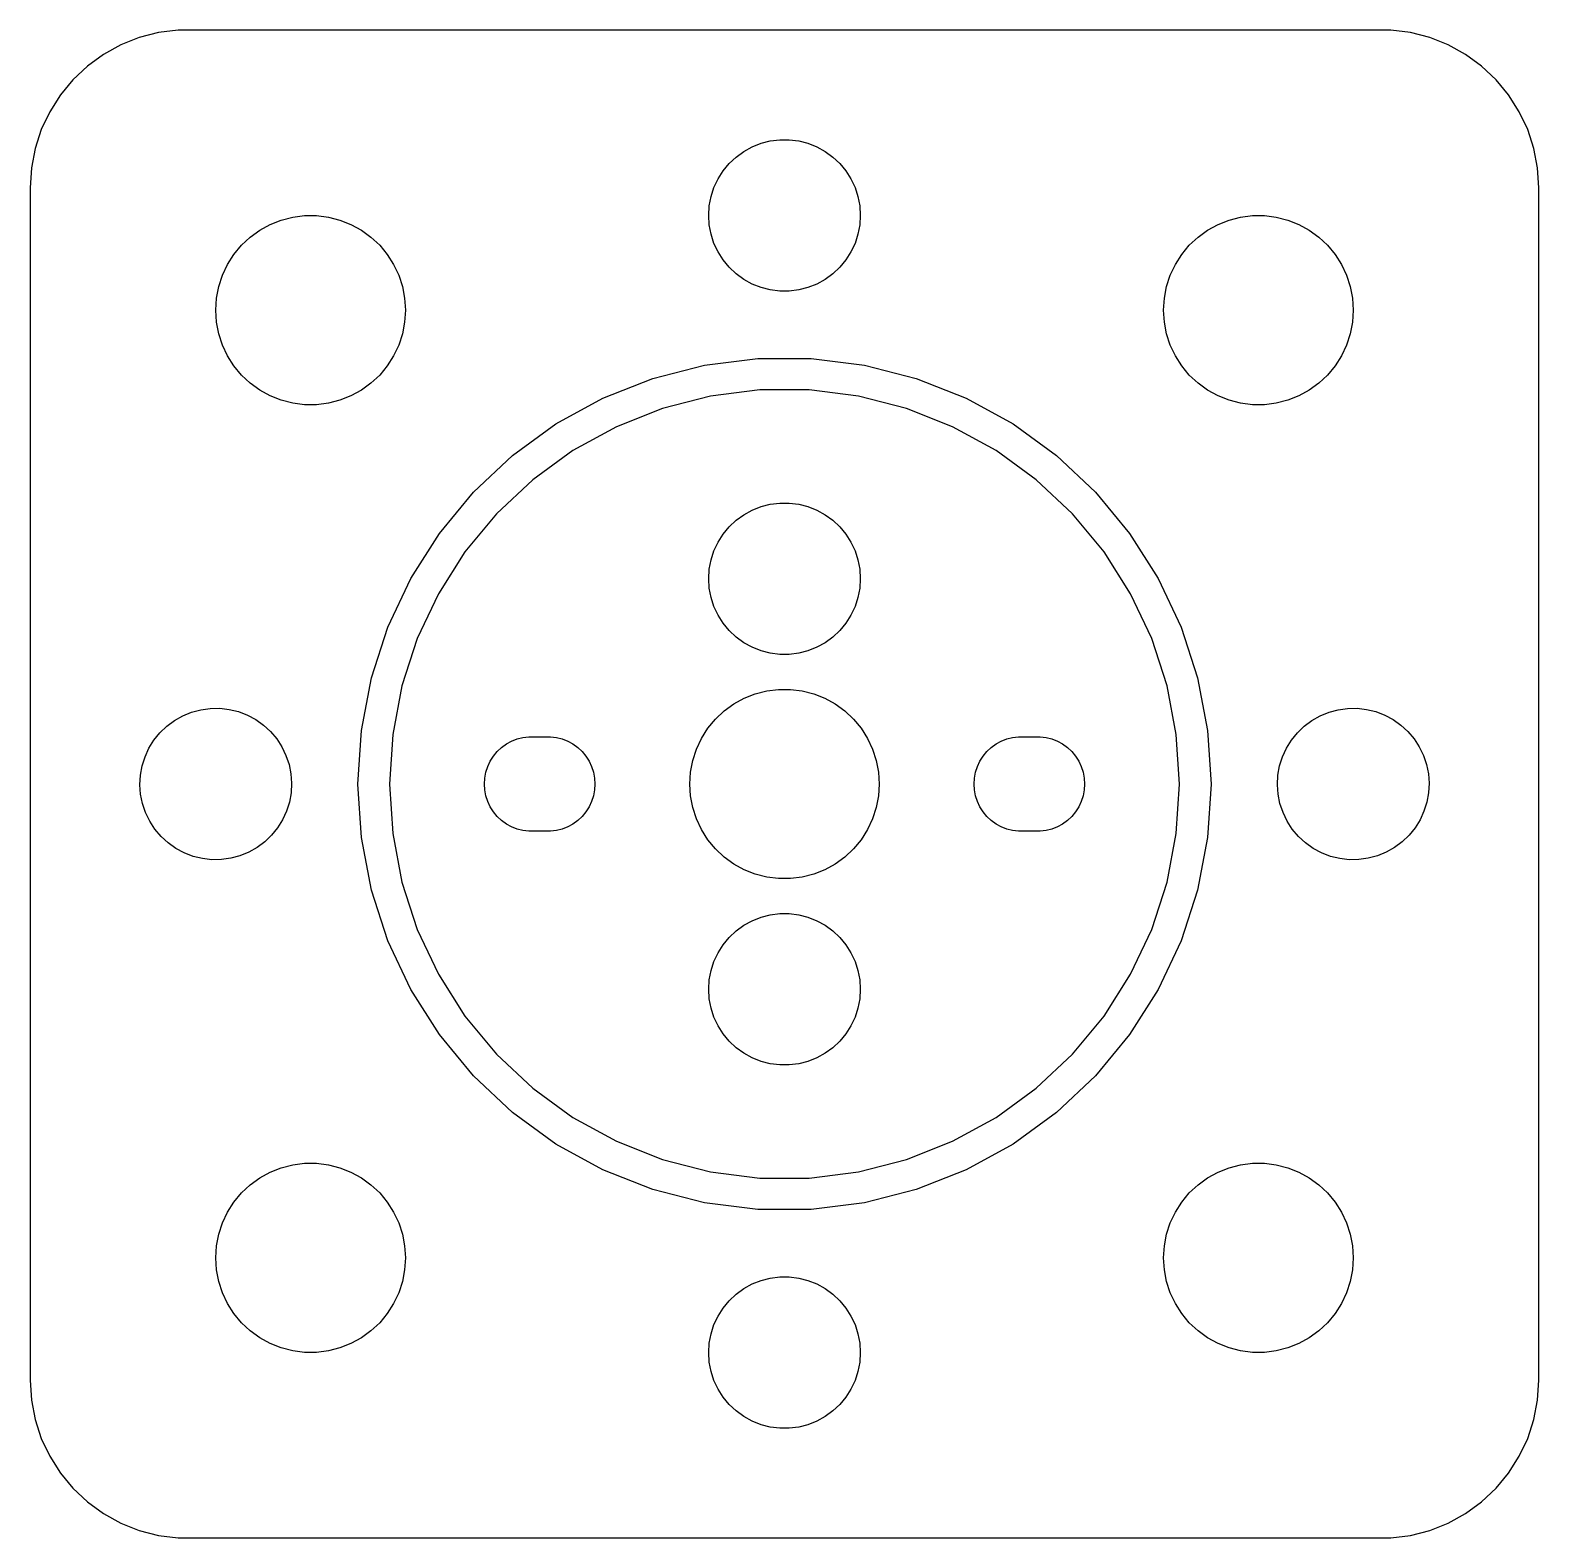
# Model space of a CAD drawing. Header units: metres. Extents: x -24 to 24, y -24 to 186.
# Drawn here: x -23.88 to 23.88, y -23.87 to 23.87 of the extents above; entities that cross this region are included whole.
import ezdxf

# ---------------------------------------------------------------- set-up
doc = ezdxf.new("R2010")
doc.units = ezdxf.units.M

msp = doc.modelspace()

# ---------------------------------------------------------------- linework, layer by layer
for p, q in [((-21.0039, 23.3991), (-21.5541, 23.0966)), ((-20.4201, 23.6303), (-21.0039, 23.3991)), ((-19.8119, 23.7864), (-20.4201, 23.6303)), ((-19.1889, 23.8651), (-19.8119, 23.7864)), ((19.1889, 23.8651), (-19.1889, 23.8651)), ((19.8119, 23.7864), (19.1889, 23.8651)), ((20.4201, 23.6303), (19.8119, 23.7864)), ((21.0039, 23.3991), (20.4201, 23.6303)), ((21.5541, 23.0966), (21.0039, 23.3991)), ((-21.5541, 23.0966), (-22.0621, 22.7276)), ((22.0621, 22.7276), (21.5541, 23.0966)), ((-22.0621, 22.7276), (-22.5198, 22.2977)), ((22.5198, 22.2977), (22.0621, 22.7276)), ((-22.5198, 22.2977), (-22.9201, 21.8139)), ((22.9201, 21.8139), (22.5198, 22.2977)), ((-22.9201, 21.8139), (-23.2565, 21.2838)), ((23.2565, 21.2838), (22.9201, 21.8139)), ((-23.2565, 21.2838), (-23.5239, 20.7156)), ((23.5239, 20.7156), (23.2565, 21.2838)), ((-23.5239, 20.7156), (-23.7179, 20.1184)), ((23.7179, 20.1184), (23.5239, 20.7156)), ((-23.7179, 20.1184), (-23.8356, 19.5017)), ((-1.28598, 20.0264), (-1.02187, 20.1716)), ((-1.02187, 20.1716), (-0.741638, 20.2825)), ((-0.741638, 20.2825), (-0.449707, 20.3575)), ((-0.449707, 20.3575), (-0.150696, 20.3953)), ((-0.150696, 20.3953), (0.150696, 20.3953)), ((0.150696, 20.3953), (0.449707, 20.3575)), ((0.449707, 20.3575), (0.741638, 20.2825)), ((0.741638, 20.2825), (1.02187, 20.1716)), ((1.02187, 20.1716), (1.28598, 20.0264)), ((23.8356, 19.5017), (23.7179, 20.1184)), ((-1.94164, 19.4107), (-1.74951, 19.6429)), ((-1.74951, 19.6429), (-1.52982, 19.8492)), ((-1.52982, 19.8492), (-1.28598, 20.0264)), ((1.28598, 20.0264), (1.52982, 19.8492)), ((1.52982, 19.8492), (1.74951, 19.6429)), ((1.74951, 19.6429), (1.94164, 19.4107)), ((-23.8356, 19.5017), (-23.875, 18.875)), ((-2.23146, 18.8835), (-2.10313, 19.1562)), ((-2.10313, 19.1562), (-1.94164, 19.4107)), ((1.94164, 19.4107), (2.10313, 19.1562)), ((2.10313, 19.1562), (2.23146, 18.8835)), ((23.875, 18.875), (23.8356, 19.5017)), ((-23.875, 18.875), (-23.875, -18.875)), ((-2.32458, 18.5968), (-2.23146, 18.8835)), ((2.23146, 18.8835), (2.32458, 18.5968)), ((23.875, -18.875), (23.875, 18.875)), ((-2.39999, 18), (-2.38107, 18.3008)), ((-2.38107, 18.3008), (-2.32458, 18.5968)), ((2.32458, 18.5968), (2.38107, 18.3008)), ((2.38107, 18.3008), (2.39999, 18)), ((-16.6075, 17.533), (-16.2773, 17.7145)), ((-16.2773, 17.7145), (-15.927, 17.8532)), ((-15.927, 17.8532), (-15.5621, 17.9469)), ((-15.5621, 17.9469), (-15.1884, 17.9941)), ((-15.1884, 17.9941), (-14.8116, 17.9941)), ((-14.8116, 17.9941), (-14.4379, 17.9469)), ((-14.4379, 17.9469), (-14.0729, 17.8532)), ((-14.0729, 17.8532), (-13.7227, 17.7145)), ((-13.7227, 17.7145), (-13.3925, 17.533)), ((-2.38107, 17.6992), (-2.39999, 18)), ((-2.32458, 17.4031), (-2.38107, 17.6992)), ((2.38107, 17.6992), (2.32458, 17.4031)), ((2.39999, 18), (2.38107, 17.6992)), ((13.3925, 17.533), (13.7227, 17.7145)), ((13.7227, 17.7145), (14.0729, 17.8532)), ((14.0729, 17.8532), (14.4379, 17.9469)), ((14.4379, 17.9469), (14.8116, 17.9941)), ((14.8116, 17.9941), (15.1884, 17.9941)), ((15.1884, 17.9941), (15.5621, 17.9469)), ((15.5621, 17.9469), (15.927, 17.8532)), ((15.927, 17.8532), (16.2773, 17.7145)), ((16.2773, 17.7145), (16.6075, 17.533)), ((-17.1869, 17.0536), (-16.9123, 17.3115)), ((-16.9123, 17.3115), (-16.6075, 17.533)), ((-13.3925, 17.533), (-13.0877, 17.3115)), ((-13.0877, 17.3115), (-12.8131, 17.0536)), ((-2.23146, 17.1165), (-2.32458, 17.4031)), ((2.32458, 17.4031), (2.23146, 17.1165)), ((12.8131, 17.0536), (13.0877, 17.3115)), ((13.0877, 17.3115), (13.3925, 17.533)), ((16.6075, 17.533), (16.9123, 17.3115)), ((16.9123, 17.3115), (17.1869, 17.0536)), ((-17.6289, 16.4453), (-17.427, 16.7634)), ((-17.427, 16.7634), (-17.1869, 17.0536)), ((-12.8131, 17.0536), (-12.5729, 16.7634)), ((-12.5729, 16.7634), (-12.3711, 16.4453)), ((-2.10313, 16.8438), (-2.23146, 17.1165)), ((-1.94164, 16.5893), (-2.10313, 16.8438)), ((2.10313, 16.8438), (1.94164, 16.5893)), ((2.23146, 17.1165), (2.10313, 16.8438)), ((12.3711, 16.4453), (12.5729, 16.7634)), ((12.5729, 16.7634), (12.8131, 17.0536)), ((17.1869, 17.0536), (17.427, 16.7634)), ((17.427, 16.7634), (17.6289, 16.4453)), ((-17.7893, 16.1044), (-17.6289, 16.4453)), ((-12.3711, 16.4453), (-12.2107, 16.1044)), ((-1.74951, 16.3571), (-1.94164, 16.5893)), ((-1.52982, 16.1508), (-1.74951, 16.3571)), ((1.74951, 16.3571), (1.52982, 16.1508)), ((1.94164, 16.5893), (1.74951, 16.3571)), ((12.2107, 16.1044), (12.3711, 16.4453)), ((17.6289, 16.4453), (17.7893, 16.1044)), ((-17.9057, 15.7461), (-17.7893, 16.1044)), ((-12.2107, 16.1044), (-12.0942, 15.7461)), ((-1.28598, 15.9736), (-1.52982, 16.1508)), ((-1.02187, 15.8284), (-1.28598, 15.9736)), ((-0.741638, 15.7175), (-1.02187, 15.8284)), ((1.02187, 15.8284), (0.741638, 15.7175)), ((1.28598, 15.9736), (1.02187, 15.8284)), ((1.52982, 16.1508), (1.28598, 15.9736)), ((12.0942, 15.7461), (12.2107, 16.1044)), ((17.7893, 16.1044), (17.9057, 15.7461)), ((-18, 15), (-17.9763, 15.376)), ((-17.9763, 15.376), (-17.9057, 15.7461)), ((-12.0942, 15.7461), (-12.0237, 15.376)), ((-12.0237, 15.376), (-12, 15)), ((-0.449707, 15.6425), (-0.741638, 15.7175)), ((-0.150696, 15.6047), (-0.449707, 15.6425)), ((0.150696, 15.6047), (-0.150696, 15.6047)), ((0.449707, 15.6425), (0.150696, 15.6047)), ((0.741638, 15.7175), (0.449707, 15.6425)), ((12, 15), (12.0237, 15.376)), ((12.0237, 15.376), (12.0942, 15.7461)), ((17.9057, 15.7461), (17.9763, 15.376)), ((17.9763, 15.376), (18, 15)), ((-17.9763, 14.624), (-18, 15)), ((-12, 15), (-12.0237, 14.624)), ((12.0237, 14.624), (12, 15)), ((18, 15), (17.9763, 14.624)), ((-17.9057, 14.2539), (-17.9763, 14.624)), ((-12.0237, 14.624), (-12.0942, 14.2539)), ((12.0942, 14.2539), (12.0237, 14.624)), ((17.9763, 14.624), (17.9057, 14.2539)), ((-17.7893, 13.8956), (-17.9057, 14.2539)), ((-17.6289, 13.5547), (-17.7893, 13.8956)), ((-12.2107, 13.8956), (-12.3711, 13.5547)), ((-12.0942, 14.2539), (-12.2107, 13.8956)), ((12.2107, 13.8956), (12.0942, 14.2539)), ((12.3711, 13.5547), (12.2107, 13.8956)), ((17.7893, 13.8956), (17.6289, 13.5547)), ((17.9057, 14.2539), (17.7893, 13.8956)), ((-17.427, 13.2366), (-17.6289, 13.5547)), ((-12.3711, 13.5547), (-12.5729, 13.2366)), ((-2.52963, 13.2609), (-0.847672, 13.4734)), ((-0.847672, 13.4734), (0.847672, 13.4734)), ((0.847672, 13.4734), (2.52963, 13.2609)), ((12.5729, 13.2366), (12.3711, 13.5547)), ((17.6289, 13.5547), (17.427, 13.2366)), ((-17.1869, 12.9464), (-17.427, 13.2366)), ((-16.9123, 12.6884), (-17.1869, 12.9464)), ((-12.8131, 12.9464), (-13.0877, 12.6884)), ((-12.5729, 13.2366), (-12.8131, 12.9464)), ((-4.17172, 12.8392), (-2.52963, 13.2609)), ((2.52963, 13.2609), (4.17172, 12.8392)), ((12.8131, 12.9464), (12.5729, 13.2366)), ((13.0877, 12.6884), (12.8131, 12.9464)), ((17.1869, 12.9464), (16.9123, 12.6884)), ((17.427, 13.2366), (17.1869, 12.9464)), ((-16.6075, 12.467), (-16.9123, 12.6884)), ((-16.2773, 12.2855), (-16.6075, 12.467)), ((-13.3925, 12.467), (-13.7227, 12.2855)), ((-13.0877, 12.6884), (-13.3925, 12.467)), ((-5.74802, 12.2152), (-4.17172, 12.8392)), ((-0.784866, 12.4753), (-2.34225, 12.2786)), ((0.784866, 12.4753), (-0.784866, 12.4753)), ((2.34225, 12.2786), (0.784866, 12.4753)), ((4.17172, 12.8392), (5.74802, 12.2152)), ((13.3925, 12.467), (13.0877, 12.6884)), ((13.7227, 12.2855), (13.3925, 12.467)), ((16.6075, 12.467), (16.2773, 12.2855)), ((16.9123, 12.6884), (16.6075, 12.467)), ((-15.927, 12.1468), (-16.2773, 12.2855)), ((-15.5621, 12.0531), (-15.927, 12.1468)), ((-15.1884, 12.0059), (-15.5621, 12.0531)), ((-14.8116, 12.0059), (-15.1884, 12.0059)), ((-14.4379, 12.0531), (-14.8116, 12.0059)), ((-14.0729, 12.1468), (-14.4379, 12.0531)), ((-13.7227, 12.2855), (-14.0729, 12.1468)), ((-7.23366, 11.3984), (-5.74802, 12.2152)), ((-2.34225, 12.2786), (-3.8627, 11.8882)), ((3.8627, 11.8882), (2.34225, 12.2786)), ((5.74802, 12.2152), (7.23366, 11.3984)), ((14.0729, 12.1468), (13.7227, 12.2855)), ((14.4379, 12.0531), (14.0729, 12.1468)), ((14.8116, 12.0059), (14.4379, 12.0531)), ((15.1884, 12.0059), (14.8116, 12.0059)), ((15.5621, 12.0531), (15.1884, 12.0059)), ((15.927, 12.1468), (15.5621, 12.0531)), ((16.2773, 12.2855), (15.927, 12.1468)), ((-3.8627, 11.8882), (-5.32224, 11.3103)), ((5.32224, 11.3103), (3.8627, 11.8882)), ((-8.60521, 10.4019), (-7.23366, 11.3984)), ((-5.32224, 11.3103), (-6.69783, 10.5541)), ((6.69783, 10.5541), (5.32224, 11.3103)), ((7.23366, 11.3984), (8.60521, 10.4019)), ((-6.69783, 10.5541), (-7.96779, 9.63141)), ((7.96779, 9.63141), (6.69783, 10.5541)), ((-9.84106, 9.24138), (-8.60521, 10.4019)), ((8.60521, 10.4019), (9.84106, 9.24138)), ((-7.96779, 9.63141), (-9.11211, 8.55682)), ((9.11211, 8.55682), (7.96779, 9.63141)), ((-10.9217, 7.93509), (-9.84106, 9.24138)), ((9.84106, 9.24138), (10.9217, 7.93509)), ((-1.28598, 8.52638), (-1.02187, 8.67157)), ((-1.02187, 8.67157), (-0.741638, 8.78253)), ((-0.741638, 8.78253), (-0.449707, 8.85748)), ((-0.449707, 8.85748), (-0.150696, 8.89526)), ((-0.150696, 8.89526), (0.150696, 8.89526)), ((0.150696, 8.89526), (0.449707, 8.85748)), ((0.449707, 8.85748), (0.741638, 8.78253)), ((0.741638, 8.78253), (1.02187, 8.67157)), ((1.02187, 8.67157), (1.28598, 8.52638)), ((-9.11211, 8.55682), (-10.1127, 7.34731)), ((-1.94164, 7.91068), (-1.74951, 8.1429)), ((-1.74951, 8.1429), (-1.52982, 8.34923)), ((-1.52982, 8.34923), (-1.28598, 8.52638)), ((1.28598, 8.52638), (1.52982, 8.34923)), ((1.52982, 8.34923), (1.74951, 8.1429)), ((1.74951, 8.1429), (1.94164, 7.91068)), ((10.1127, 7.34731), (9.11211, 8.55682)), ((-11.8301, 6.50366), (-10.9217, 7.93509)), ((-2.23146, 7.38348), (-2.10313, 7.6562)), ((-2.10313, 7.6562), (-1.94164, 7.91068)), ((1.94164, 7.91068), (2.10313, 7.6562)), ((2.10313, 7.6562), (2.23146, 7.38348)), ((10.9217, 7.93509), (11.8301, 6.50366)), ((-10.1127, 7.34731), (-10.9538, 6.02191)), ((-2.32458, 7.09685), (-2.23146, 7.38348)), ((2.23146, 7.38348), (2.32458, 7.09685)), ((10.9538, 6.02191), (10.1127, 7.34731)), ((-2.39999, 6.5), (-2.38107, 6.8008)), ((-2.38107, 6.8008), (-2.32458, 7.09685)), ((2.32458, 7.09685), (2.38107, 6.8008)), ((2.38107, 6.8008), (2.39999, 6.5)), ((-12.552, 4.96968), (-11.8301, 6.50366)), ((-2.38107, 6.19919), (-2.39999, 6.5)), ((2.39999, 6.5), (2.38107, 6.19919)), ((11.8301, 6.50366), (12.552, 4.96968)), ((-10.9538, 6.02191), (-11.6222, 4.60155)), ((-2.32458, 5.90314), (-2.38107, 6.19919)), ((-2.23146, 5.6165), (-2.32458, 5.90314)), ((2.32458, 5.90314), (2.23146, 5.6165)), ((2.38107, 6.19919), (2.32458, 5.90314)), ((11.6222, 4.60155), (10.9538, 6.02191)), ((-2.10313, 5.34378), (-2.23146, 5.6165)), ((-1.94164, 5.08931), (-2.10313, 5.34378)), ((2.10313, 5.34378), (1.94164, 5.08931)), ((2.23146, 5.6165), (2.10313, 5.34378)), ((-13.0759, 3.3573), (-12.552, 4.96968)), ((-1.74951, 4.85709), (-1.94164, 5.08931)), ((-1.52982, 4.65076), (-1.74951, 4.85709)), ((1.74951, 4.85709), (1.52982, 4.65076)), ((1.94164, 5.08931), (1.74951, 4.85709)), ((12.552, 4.96968), (13.0759, 3.3573)), ((-11.6222, 4.60155), (-12.1073, 3.10861)), ((-1.28598, 4.4736), (-1.52982, 4.65076)), ((-1.02187, 4.32841), (-1.28598, 4.4736)), ((-0.741638, 4.21745), (-1.02187, 4.32841)), ((1.02187, 4.32841), (0.741638, 4.21745)), ((1.28598, 4.4736), (1.02187, 4.32841)), ((1.52982, 4.65076), (1.28598, 4.4736)), ((12.1073, 3.10861), (11.6222, 4.60155)), ((-0.449707, 4.1425), (-0.741638, 4.21745)), ((-0.150696, 4.10472), (-0.449707, 4.1425)), ((0.150696, 4.10472), (-0.150696, 4.10472)), ((0.449707, 4.1425), (0.150696, 4.10472)), ((0.741638, 4.21745), (0.449707, 4.1425)), ((-13.3935, 1.69199), (-13.0759, 3.3573)), ((13.0759, 3.3573), (13.3935, 1.69199)), ((-12.1073, 3.10861), (-12.4014, 1.56665)), ((-0.927048, 2.85316), (-0.562134, 2.94685)), ((-0.562134, 2.94685), (-0.18837, 2.99408)), ((-0.18837, 2.99408), (0.18837, 2.99408)), ((0.18837, 2.99408), (0.562134, 2.94685)), ((0.562134, 2.94685), (0.927048, 2.85316)), ((12.4014, 1.56665), (12.1073, 3.10861)), ((-18.4744, 2.35265), (-18.1758, 2.39355)), ((-18.1758, 2.39355), (-17.8744, 2.3967)), ((-17.8744, 2.3967), (-17.575, 2.36206)), ((-1.91226, 2.31154), (-1.60747, 2.53297)), ((-1.60747, 2.53297), (-1.27733, 2.71448)), ((-1.27733, 2.71448), (-0.927048, 2.85316)), ((0.927048, 2.85316), (1.27733, 2.71448)), ((1.27733, 2.71448), (1.60747, 2.53297)), ((1.60747, 2.53297), (1.91226, 2.31154)), ((17.5256, 2.35265), (17.8242, 2.39355)), ((17.8242, 2.39355), (18.1256, 2.3967)), ((18.1256, 2.3967), (18.425, 2.36206)), ((-19.5491, 1.8331), (-19.3071, 2.0128)), ((-19.3071, 2.0128), (-19.0445, 2.16075)), ((-19.0445, 2.16075), (-18.7655, 2.27464)), ((-18.7655, 2.27464), (-18.4744, 2.35265)), ((-17.575, 2.36206), (-17.2823, 2.29018)), ((-17.2823, 2.29018), (-17.0009, 2.18216)), ((-17.0009, 2.18216), (-16.7353, 2.03973)), ((-16.7353, 2.03973), (-16.4896, 1.86514)), ((-2.42705, 1.76335), (-2.1869, 2.05363)), ((-2.1869, 2.05363), (-1.91226, 2.31154)), ((1.91226, 2.31154), (2.1869, 2.05363)), ((2.1869, 2.05363), (2.42705, 1.76335)), ((16.4509, 1.8331), (16.6929, 2.0128)), ((16.6929, 2.0128), (16.9554, 2.16075)), ((16.9554, 2.16075), (17.2345, 2.27464)), ((17.2345, 2.27464), (17.5256, 2.35265)), ((18.425, 2.36206), (18.7177, 2.29018)), ((18.7177, 2.29018), (18.9991, 2.18216)), ((18.9991, 2.18216), (19.2647, 2.03973)), ((19.2647, 2.03973), (19.5104, 1.86514)), ((-19.9563, 1.39027), (-19.7666, 1.6245)), ((-19.7666, 1.6245), (-19.5491, 1.8331)), ((-16.4896, 1.86514), (-16.2678, 1.66113)), ((-16.2678, 1.66113), (-16.0732, 1.43094)), ((-13.5, 0), (-13.3935, 1.69199)), ((-12.4014, 1.56665), (-12.5, 0)), ((-8.46352, 1.42657), (-8.28107, 1.47342)), ((-8.28107, 1.47342), (-8.09418, 1.49704)), ((-8.09418, 1.49704), (-7.40581, 1.49704)), ((-7.40581, 1.49704), (-7.21892, 1.47342)), ((-7.21892, 1.47342), (-7.03647, 1.42657)), ((-2.78932, 1.10437), (-2.62891, 1.44525)), ((-2.62891, 1.44525), (-2.42705, 1.76335)), ((2.42705, 1.76335), (2.62891, 1.44525)), ((2.62891, 1.44525), (2.78932, 1.10437)), ((7.03647, 1.42657), (7.21892, 1.47342)), ((7.21892, 1.47342), (7.40581, 1.49704)), ((7.40581, 1.49704), (8.09418, 1.49704)), ((8.09418, 1.49704), (8.28107, 1.47342)), ((8.28107, 1.47342), (8.46352, 1.42657)), ((12.5, 0), (12.4014, 1.56665)), ((13.3935, 1.69199), (13.5, 0)), ((16.0437, 1.39027), (16.2334, 1.6245)), ((16.2334, 1.6245), (16.4509, 1.8331)), ((19.5104, 1.86514), (19.7322, 1.66113)), ((19.7322, 1.66113), (19.9268, 1.43094)), ((-20.2406, 0.860077), (-20.1151, 1.13411)), ((-20.1151, 1.13411), (-19.9563, 1.39027)), ((-16.0732, 1.43094), (-15.9091, 1.17816)), ((-15.9091, 1.17816), (-15.7779, 0.906815)), ((-9.21352, 0.881668), (-9.09344, 1.02681)), ((-9.09344, 1.02681), (-8.95613, 1.15576)), ((-8.95613, 1.15576), (-8.80373, 1.26648)), ((-8.80373, 1.26648), (-8.63866, 1.35724)), ((-8.63866, 1.35724), (-8.46352, 1.42657)), ((-7.03647, 1.42657), (-6.86133, 1.35724)), ((-6.86133, 1.35724), (-6.69626, 1.26648)), ((-6.69626, 1.26648), (-6.54385, 1.15576)), ((-6.54385, 1.15576), (-6.40654, 1.02681)), ((-6.40654, 1.02681), (-6.28647, 0.881668)), ((-2.90575, 0.746063), (-2.78932, 1.10437)), ((2.78932, 1.10437), (2.90575, 0.746063)), ((6.28647, 0.881668), (6.40654, 1.02681)), ((6.40654, 1.02681), (6.54385, 1.15576)), ((6.54385, 1.15576), (6.69626, 1.26648)), ((6.69626, 1.26648), (6.86133, 1.35724)), ((6.86133, 1.35724), (7.03647, 1.42657)), ((8.46352, 1.42657), (8.63866, 1.35724)), ((8.63866, 1.35724), (8.80373, 1.26648)), ((8.80373, 1.26648), (8.95613, 1.15576)), ((8.95613, 1.15576), (9.09344, 1.02681)), ((9.09344, 1.02681), (9.21352, 0.881668)), ((15.7594, 0.860077), (15.8849, 1.13411)), ((15.8849, 1.13411), (16.0437, 1.39027)), ((19.9268, 1.43094), (20.0909, 1.17816)), ((20.0909, 1.17816), (20.2221, 0.906815)), ((-20.3841, 0.275848), (-20.3307, 0.572479)), ((-20.3307, 0.572479), (-20.2406, 0.860077)), ((-15.7779, 0.906815), (-15.6818, 0.621155)), ((-15.6818, 0.621155), (-15.6222, 0.325714)), ((-9.45287, 0.373032), (-9.39465, 0.552185)), ((-9.39465, 0.552185), (-9.31445, 0.722626)), ((-9.31445, 0.722626), (-9.21352, 0.881668)), ((-6.28647, 0.881668), (-6.18553, 0.722626)), ((-6.18553, 0.722626), (-6.10533, 0.552185)), ((-6.10533, 0.552185), (-6.04712, 0.373032)), ((-2.97633, 0.375992), (-2.90575, 0.746063)), ((2.90575, 0.746063), (2.97633, 0.375992)), ((6.04712, 0.373032), (6.10533, 0.552185)), ((6.10533, 0.552185), (6.18553, 0.722626)), ((6.18553, 0.722626), (6.28647, 0.881668)), ((9.21352, 0.881668), (9.31445, 0.722626)), ((9.31445, 0.722626), (9.39465, 0.552185)), ((9.39465, 0.552185), (9.45287, 0.373032)), ((15.6159, 0.275848), (15.6693, 0.572479)), ((15.6693, 0.572479), (15.7594, 0.860077)), ((20.2221, 0.906815), (20.3182, 0.621155)), ((20.3182, 0.621155), (20.3778, 0.325714)), ((-20.3999, -0.025131), (-20.3841, 0.275848)), ((-15.6222, 0.325714), (-15.6001, 0.025131)), ((-15.6001, 0.025131), (-15.6159, -0.275848)), ((-13.3935, -1.69199), (-13.5, 0)), ((-12.5, 0), (-12.4014, -1.56665)), ((-9.5, 0), (-9.48816, 0.187988)), ((-9.48816, -0.187988), (-9.5, 0)), ((-9.48816, 0.187988), (-9.45287, 0.373032)), ((-6.04712, 0.373032), (-6.01183, 0.187988)), ((-6.01183, 0.187988), (-6, 0)), ((-6, 0), (-6.01183, -0.187988)), ((-3, 0), (-2.97633, 0.375992)), ((-2.97633, -0.375992), (-3, 0)), ((2.97633, 0.375992), (3, 0)), ((3, 0), (2.97633, -0.375992)), ((6, 0), (6.01183, 0.187988)), ((6.01183, -0.187988), (6, 0)), ((6.01183, 0.187988), (6.04712, 0.373032)), ((9.45287, 0.373032), (9.48816, 0.187988)), ((9.48816, 0.187988), (9.5, 0)), ((9.5, 0), (9.48816, -0.187988)), ((12.4014, -1.56665), (12.5, 0)), ((13.5, 0), (13.3935, -1.69199)), ((15.6001, -0.025131), (15.6159, 0.275848)), ((20.3778, 0.325714), (20.3999, 0.025131)), ((20.3999, 0.025131), (20.3841, -0.275848)), ((-20.3778, -0.325714), (-20.3999, -0.025131)), ((-20.3182, -0.621155), (-20.3778, -0.325714)), ((-15.6159, -0.275848), (-15.6693, -0.572479)), ((-9.45287, -0.373032), (-9.48816, -0.187988)), ((-9.39465, -0.552185), (-9.45287, -0.373032)), ((-6.04712, -0.373032), (-6.10533, -0.552185)), ((-6.01183, -0.187988), (-6.04712, -0.373032)), ((-2.90575, -0.746063), (-2.97633, -0.375992)), ((2.97633, -0.375992), (2.90575, -0.746063)), ((6.04712, -0.373032), (6.01183, -0.187988)), ((6.10533, -0.552185), (6.04712, -0.373032)), ((9.45287, -0.373032), (9.39465, -0.552185)), ((9.48816, -0.187988), (9.45287, -0.373032)), ((15.6222, -0.325714), (15.6001, -0.025131)), ((15.6818, -0.621155), (15.6222, -0.325714)), ((20.3841, -0.275848), (20.3307, -0.572479)), ((-20.2221, -0.906815), (-20.3182, -0.621155)), ((-20.0909, -1.17816), (-20.2221, -0.906815)), ((-15.7594, -0.860077), (-15.8849, -1.13411)), ((-15.6693, -0.572479), (-15.7594, -0.860077)), ((-9.31445, -0.722626), (-9.39465, -0.552185)), ((-9.21352, -0.881668), (-9.31445, -0.722626)), ((-9.09344, -1.02681), (-9.21352, -0.881668)), ((-6.28647, -0.881668), (-6.40654, -1.02681)), ((-6.18553, -0.722626), (-6.28647, -0.881668)), ((-6.10533, -0.552185), (-6.18553, -0.722626)), ((-2.78932, -1.10437), (-2.90575, -0.746063)), ((2.90575, -0.746063), (2.78932, -1.10437)), ((6.18553, -0.722626), (6.10533, -0.552185)), ((6.28647, -0.881668), (6.18553, -0.722626)), ((6.40654, -1.02681), (6.28647, -0.881668)), ((9.21352, -0.881668), (9.09344, -1.02681)), ((9.31445, -0.722626), (9.21352, -0.881668)), ((9.39465, -0.552185), (9.31445, -0.722626)), ((15.7779, -0.906815), (15.6818, -0.621155)), ((15.9091, -1.17816), (15.7779, -0.906815)), ((20.2406, -0.860077), (20.1151, -1.13411)), ((20.3307, -0.572479), (20.2406, -0.860077)), ((-19.9268, -1.43094), (-20.0909, -1.17816)), ((-19.7322, -1.66113), (-19.9268, -1.43094)), ((-16.0437, -1.39027), (-16.2334, -1.6245)), ((-15.8849, -1.13411), (-16.0437, -1.39027)), ((-8.95613, -1.15576), (-9.09344, -1.02681)), ((-8.80373, -1.26648), (-8.95613, -1.15576)), ((-8.63866, -1.35724), (-8.80373, -1.26648)), ((-8.46352, -1.42657), (-8.63866, -1.35724)), ((-8.28107, -1.47342), (-8.46352, -1.42657)), ((-7.03647, -1.42657), (-7.21892, -1.47342)), ((-6.86133, -1.35724), (-7.03647, -1.42657)), ((-6.69626, -1.26648), (-6.86133, -1.35724)), ((-6.54385, -1.15576), (-6.69626, -1.26648)), ((-6.40654, -1.02681), (-6.54385, -1.15576)), ((-2.62891, -1.44525), (-2.78932, -1.10437)), ((2.78932, -1.10437), (2.62891, -1.44525)), ((6.54385, -1.15576), (6.40654, -1.02681)), ((6.69626, -1.26648), (6.54385, -1.15576)), ((6.86133, -1.35724), (6.69626, -1.26648)), ((7.03647, -1.42657), (6.86133, -1.35724)), ((7.21892, -1.47342), (7.03647, -1.42657)), ((8.46352, -1.42657), (8.28107, -1.47342)), ((8.63866, -1.35724), (8.46352, -1.42657)), ((8.80373, -1.26648), (8.63866, -1.35724)), ((8.95613, -1.15576), (8.80373, -1.26648)), ((9.09344, -1.02681), (8.95613, -1.15576)), ((16.0732, -1.43094), (15.9091, -1.17816)), ((16.2678, -1.66113), (16.0732, -1.43094)), ((19.9563, -1.39027), (19.7666, -1.6245)), ((20.1151, -1.13411), (19.9563, -1.39027)), ((-19.5104, -1.86514), (-19.7322, -1.66113)), ((-19.2647, -2.03973), (-19.5104, -1.86514)), ((-16.4509, -1.8331), (-16.6929, -2.0128)), ((-16.2334, -1.6245), (-16.4509, -1.8331)), ((-13.0759, -3.3573), (-13.3935, -1.69199)), ((-12.4014, -1.56665), (-12.1073, -3.10861)), ((-8.09418, -1.49704), (-8.28107, -1.47342)), ((-7.40581, -1.49704), (-8.09418, -1.49704)), ((-7.21892, -1.47342), (-7.40581, -1.49704)), ((-2.42705, -1.76335), (-2.62891, -1.44525)), ((-2.1869, -2.05363), (-2.42705, -1.76335)), ((2.42705, -1.76335), (2.1869, -2.05363)), ((2.62891, -1.44525), (2.42705, -1.76335)), ((7.40581, -1.49704), (7.21892, -1.47342)), ((8.09418, -1.49704), (7.40581, -1.49704)), ((8.28107, -1.47342), (8.09418, -1.49704)), ((12.1073, -3.10861), (12.4014, -1.56665)), ((13.3935, -1.69199), (13.0759, -3.3573)), ((16.4896, -1.86514), (16.2678, -1.66113)), ((16.7353, -2.03973), (16.4896, -1.86514)), ((19.5491, -1.8331), (19.3071, -2.0128)), ((19.7666, -1.6245), (19.5491, -1.8331)), ((-18.9991, -2.18216), (-19.2647, -2.03973)), ((-18.7177, -2.29018), (-18.9991, -2.18216)), ((-18.425, -2.36206), (-18.7177, -2.29018)), ((-18.1256, -2.3967), (-18.425, -2.36206)), ((-17.5256, -2.35265), (-17.8242, -2.39355)), ((-17.2345, -2.27464), (-17.5256, -2.35265)), ((-16.9554, -2.16075), (-17.2345, -2.27464)), ((-16.6929, -2.0128), (-16.9554, -2.16075)), ((-1.91226, -2.31154), (-2.1869, -2.05363)), ((-1.60747, -2.53297), (-1.91226, -2.31154)), ((1.91226, -2.31154), (1.60747, -2.53297)), ((2.1869, -2.05363), (1.91226, -2.31154)), ((17.0009, -2.18216), (16.7353, -2.03973)), ((17.2823, -2.29018), (17.0009, -2.18216)), ((17.575, -2.36206), (17.2823, -2.29018)), ((17.8744, -2.3967), (17.575, -2.36206)), ((18.4744, -2.35265), (18.1758, -2.39355)), ((18.7655, -2.27464), (18.4744, -2.35265)), ((19.0445, -2.16075), (18.7655, -2.27464)), ((19.3071, -2.0128), (19.0445, -2.16075)), ((-17.8242, -2.39355), (-18.1256, -2.3967)), ((-1.27733, -2.71448), (-1.60747, -2.53297)), ((-0.927048, -2.85316), (-1.27733, -2.71448)), ((-0.562134, -2.94685), (-0.927048, -2.85316)), ((0.927048, -2.85316), (0.562134, -2.94685)), ((1.27733, -2.71448), (0.927048, -2.85316)), ((1.60747, -2.53297), (1.27733, -2.71448)), ((18.1758, -2.39355), (17.8744, -2.3967)), ((-12.1073, -3.10861), (-11.6222, -4.60155)), ((-0.18837, -2.99408), (-0.562134, -2.94685)), ((0.18837, -2.99408), (-0.18837, -2.99408)), ((0.562134, -2.94685), (0.18837, -2.99408)), ((11.6222, -4.60155), (12.1073, -3.10861)), ((-12.552, -4.96968), (-13.0759, -3.3573)), ((13.0759, -3.3573), (12.552, -4.96968)), ((-1.02187, -4.32841), (-0.741638, -4.21745)), ((-0.741638, -4.21745), (-0.449707, -4.1425)), ((-0.449707, -4.1425), (-0.150696, -4.10472)), ((-0.150696, -4.10472), (0.150696, -4.10472)), ((0.150696, -4.10472), (0.449707, -4.1425)), ((0.449707, -4.1425), (0.741638, -4.21745)), ((0.741638, -4.21745), (1.02187, -4.32841)), ((-11.6222, -4.60155), (-10.9538, -6.02191)), ((-1.74951, -4.85709), (-1.52982, -4.65076)), ((-1.52982, -4.65076), (-1.28598, -4.4736)), ((-1.28598, -4.4736), (-1.02187, -4.32841)), ((1.02187, -4.32841), (1.28598, -4.4736)), ((1.28598, -4.4736), (1.52982, -4.65076)), ((1.52982, -4.65076), (1.74951, -4.85709)), ((10.9538, -6.02191), (11.6222, -4.60155)), ((-11.8301, -6.50366), (-12.552, -4.96968)), ((-2.10313, -5.34378), (-1.94164, -5.08931)), ((-1.94164, -5.08931), (-1.74951, -4.85709)), ((1.74951, -4.85709), (1.94164, -5.08931)), ((1.94164, -5.08931), (2.10313, -5.34378)), ((12.552, -4.96968), (11.8301, -6.50366)), ((-2.32458, -5.90314), (-2.23146, -5.6165)), ((-2.23146, -5.6165), (-2.10313, -5.34378)), ((2.10313, -5.34378), (2.23146, -5.6165)), ((2.23146, -5.6165), (2.32458, -5.90314)), ((-10.9538, -6.02191), (-10.1127, -7.34731)), ((-2.39999, -6.5), (-2.38107, -6.19919)), ((-2.38107, -6.19919), (-2.32458, -5.90314)), ((2.32458, -5.90314), (2.38107, -6.19919)), ((2.38107, -6.19919), (2.39999, -6.5)), ((10.1127, -7.34731), (10.9538, -6.02191)), ((-10.9217, -7.93509), (-11.8301, -6.50366)), ((-2.38107, -6.8008), (-2.39999, -6.5)), ((2.39999, -6.5), (2.38107, -6.8008)), ((11.8301, -6.50366), (10.9217, -7.93509)), ((-2.32458, -7.09685), (-2.38107, -6.8008)), ((-2.23146, -7.38348), (-2.32458, -7.09685)), ((2.32458, -7.09685), (2.23146, -7.38348)), ((2.38107, -6.8008), (2.32458, -7.09685)), ((-10.1127, -7.34731), (-9.11211, -8.55682)), ((-2.10313, -7.6562), (-2.23146, -7.38348)), ((2.23146, -7.38348), (2.10313, -7.6562)), ((9.11211, -8.55682), (10.1127, -7.34731)), ((-9.84106, -9.24138), (-10.9217, -7.93509)), ((-1.94164, -7.91068), (-2.10313, -7.6562)), ((-1.74951, -8.1429), (-1.94164, -7.91068)), ((1.94164, -7.91068), (1.74951, -8.1429)), ((2.10313, -7.6562), (1.94164, -7.91068)), ((10.9217, -7.93509), (9.84106, -9.24138)), ((-9.11211, -8.55682), (-7.96779, -9.63141)), ((-1.52982, -8.34923), (-1.74951, -8.1429)), ((-1.28598, -8.52638), (-1.52982, -8.34923)), ((-1.02187, -8.67157), (-1.28598, -8.52638)), ((1.28598, -8.52638), (1.02187, -8.67157)), ((1.52982, -8.34923), (1.28598, -8.52638)), ((1.74951, -8.1429), (1.52982, -8.34923)), ((7.96779, -9.63141), (9.11211, -8.55682)), ((-0.741638, -8.78253), (-1.02187, -8.67157)), ((-0.449707, -8.85748), (-0.741638, -8.78253)), ((-0.150696, -8.89526), (-0.449707, -8.85748)), ((0.150696, -8.89526), (-0.150696, -8.89526)), ((0.449707, -8.85748), (0.150696, -8.89526)), ((0.741638, -8.78253), (0.449707, -8.85748)), ((1.02187, -8.67157), (0.741638, -8.78253)), ((-8.60521, -10.4019), (-9.84106, -9.24138)), ((9.84106, -9.24138), (8.60521, -10.4019)), ((-7.96779, -9.63141), (-6.69783, -10.5541)), ((6.69783, -10.5541), (7.96779, -9.63141)), ((-7.23366, -11.3984), (-8.60521, -10.4019)), ((8.60521, -10.4019), (7.23366, -11.3984)), ((-6.69783, -10.5541), (-5.32224, -11.3103)), ((5.32224, -11.3103), (6.69783, -10.5541)), ((-5.74802, -12.2152), (-7.23366, -11.3984)), ((-5.32224, -11.3103), (-3.8627, -11.8882)), ((3.8627, -11.8882), (5.32224, -11.3103)), ((7.23366, -11.3984), (5.74802, -12.2152)), ((-3.8627, -11.8882), (-2.34225, -12.2786)), ((2.34225, -12.2786), (3.8627, -11.8882)), ((-16.6075, -12.467), (-16.2773, -12.2855)), ((-16.2773, -12.2855), (-15.927, -12.1468)), ((-15.927, -12.1468), (-15.5621, -12.0531)), ((-15.5621, -12.0531), (-15.1884, -12.0059)), ((-15.1884, -12.0059), (-14.8116, -12.0059)), ((-14.8116, -12.0059), (-14.4379, -12.0531)), ((-14.4379, -12.0531), (-14.0729, -12.1468)), ((-14.0729, -12.1468), (-13.7227, -12.2855)), ((-13.7227, -12.2855), (-13.3925, -12.467)), ((-4.17172, -12.8392), (-5.74802, -12.2152)), ((-2.34225, -12.2786), (-0.784866, -12.4753)), ((0.784866, -12.4753), (2.34225, -12.2786)), ((5.74802, -12.2152), (4.17172, -12.8392)), ((13.3925, -12.467), (13.7227, -12.2855)), ((13.7227, -12.2855), (14.0729, -12.1468)), ((14.0729, -12.1468), (14.4379, -12.0531)), ((14.4379, -12.0531), (14.8116, -12.0059)), ((14.8116, -12.0059), (15.1884, -12.0059)), ((15.1884, -12.0059), (15.5621, -12.0531)), ((15.5621, -12.0531), (15.927, -12.1468)), ((15.927, -12.1468), (16.2773, -12.2855)), ((16.2773, -12.2855), (16.6075, -12.467)), ((-17.1869, -12.9464), (-16.9123, -12.6884)), ((-16.9123, -12.6884), (-16.6075, -12.467)), ((-13.3925, -12.467), (-13.0877, -12.6884)), ((-13.0877, -12.6884), (-12.8131, -12.9464)), ((-2.52963, -13.2609), (-4.17172, -12.8392)), ((-0.784866, -12.4753), (0.784866, -12.4753)), ((4.17172, -12.8392), (2.52963, -13.2609)), ((12.8131, -12.9464), (13.0877, -12.6884)), ((13.0877, -12.6884), (13.3925, -12.467)), ((16.6075, -12.467), (16.9123, -12.6884)), ((16.9123, -12.6884), (17.1869, -12.9464)), ((-17.6289, -13.5547), (-17.427, -13.2366)), ((-17.427, -13.2366), (-17.1869, -12.9464)), ((-12.8131, -12.9464), (-12.5729, -13.2366)), ((-12.5729, -13.2366), (-12.3711, -13.5547)), ((-0.847672, -13.4734), (-2.52963, -13.2609)), ((2.52963, -13.2609), (0.847672, -13.4734)), ((12.3711, -13.5547), (12.5729, -13.2366)), ((12.5729, -13.2366), (12.8131, -12.9464)), ((17.1869, -12.9464), (17.427, -13.2366)), ((17.427, -13.2366), (17.6289, -13.5547)), ((-17.7893, -13.8956), (-17.6289, -13.5547)), ((-12.3711, -13.5547), (-12.2107, -13.8956)), ((0.847672, -13.4734), (-0.847672, -13.4734)), ((12.2107, -13.8956), (12.3711, -13.5547)), ((17.6289, -13.5547), (17.7893, -13.8956)), ((-17.9763, -14.624), (-17.9057, -14.2539)), ((-17.9057, -14.2539), (-17.7893, -13.8956)), ((-12.2107, -13.8956), (-12.0942, -14.2539)), ((-12.0942, -14.2539), (-12.0237, -14.624)), ((12.0237, -14.624), (12.0942, -14.2539)), ((12.0942, -14.2539), (12.2107, -13.8956)), ((17.7893, -13.8956), (17.9057, -14.2539)), ((17.9057, -14.2539), (17.9763, -14.624)), ((-18, -15), (-17.9763, -14.624)), ((-12.0237, -14.624), (-12, -15)), ((12, -15), (12.0237, -14.624)), ((17.9763, -14.624), (18, -15)), ((-17.9763, -15.376), (-18, -15)), ((-12, -15), (-12.0237, -15.376)), ((12.0237, -15.376), (12, -15)), ((18, -15), (17.9763, -15.376)), ((-17.9057, -15.7461), (-17.9763, -15.376)), ((-17.7893, -16.1044), (-17.9057, -15.7461)), ((-12.0942, -15.7461), (-12.2107, -16.1044)), ((-12.0237, -15.376), (-12.0942, -15.7461)), ((-1.02187, -15.8284), (-0.741638, -15.7175)), ((-0.741638, -15.7175), (-0.449707, -15.6425)), ((-0.449707, -15.6425), (-0.150696, -15.6047)), ((-0.150696, -15.6047), (0.150696, -15.6047)), ((0.150696, -15.6047), (0.449707, -15.6425)), ((0.449707, -15.6425), (0.741638, -15.7175)), ((0.741638, -15.7175), (1.02187, -15.8284)), ((12.0942, -15.7461), (12.0237, -15.376)), ((12.2107, -16.1044), (12.0942, -15.7461)), ((17.9057, -15.7461), (17.7893, -16.1044)), ((17.9763, -15.376), (17.9057, -15.7461)), ((-17.6289, -16.4453), (-17.7893, -16.1044)), ((-12.2107, -16.1044), (-12.3711, -16.4453)), ((-1.74951, -16.3571), (-1.52982, -16.1508)), ((-1.52982, -16.1508), (-1.28598, -15.9736)), ((-1.28598, -15.9736), (-1.02187, -15.8284)), ((1.02187, -15.8284), (1.28598, -15.9736)), ((1.28598, -15.9736), (1.52982, -16.1508)), ((1.52982, -16.1508), (1.74951, -16.3571)), ((12.3711, -16.4453), (12.2107, -16.1044)), ((17.7893, -16.1044), (17.6289, -16.4453)), ((-17.427, -16.7634), (-17.6289, -16.4453)), ((-12.3711, -16.4453), (-12.5729, -16.7634)), ((-2.10313, -16.8438), (-1.94164, -16.5893)), ((-1.94164, -16.5893), (-1.74951, -16.3571)), ((1.74951, -16.3571), (1.94164, -16.5893)), ((1.94164, -16.5893), (2.10313, -16.8438)), ((12.5729, -16.7634), (12.3711, -16.4453)), ((17.6289, -16.4453), (17.427, -16.7634)), ((-17.1869, -17.0536), (-17.427, -16.7634)), ((-16.9123, -17.3115), (-17.1869, -17.0536)), ((-12.8131, -17.0536), (-13.0877, -17.3115)), ((-12.5729, -16.7634), (-12.8131, -17.0536)), ((-2.32458, -17.4031), (-2.23146, -17.1165)), ((-2.23146, -17.1165), (-2.10313, -16.8438)), ((2.10313, -16.8438), (2.23146, -17.1165)), ((2.23146, -17.1165), (2.32458, -17.4031)), ((12.8131, -17.0536), (12.5729, -16.7634)), ((13.0877, -17.3115), (12.8131, -17.0536)), ((17.1869, -17.0536), (16.9123, -17.3115)), ((17.427, -16.7634), (17.1869, -17.0536)), ((-16.6075, -17.533), (-16.9123, -17.3115)), ((-16.2773, -17.7145), (-16.6075, -17.533)), ((-13.3925, -17.533), (-13.7227, -17.7145)), ((-13.0877, -17.3115), (-13.3925, -17.533)), ((-2.38107, -17.6992), (-2.32458, -17.4031)), ((2.32458, -17.4031), (2.38107, -17.6992)), ((13.3925, -17.533), (13.0877, -17.3115)), ((13.7227, -17.7145), (13.3925, -17.533)), ((16.6075, -17.533), (16.2773, -17.7145)), ((16.9123, -17.3115), (16.6075, -17.533)), ((-15.927, -17.8532), (-16.2773, -17.7145)), ((-15.5621, -17.9469), (-15.927, -17.8532)), ((-15.1884, -17.9941), (-15.5621, -17.9469)), ((-14.8116, -17.9941), (-15.1884, -17.9941)), ((-14.4379, -17.9469), (-14.8116, -17.9941)), ((-14.0729, -17.8532), (-14.4379, -17.9469)), ((-13.7227, -17.7145), (-14.0729, -17.8532)), ((-2.39999, -18), (-2.38107, -17.6992)), ((-2.38107, -18.3008), (-2.39999, -18)), ((2.38107, -17.6992), (2.39999, -18)), ((2.39999, -18), (2.38107, -18.3008)), ((14.0729, -17.8532), (13.7227, -17.7145)), ((14.4379, -17.9469), (14.0729, -17.8532)), ((14.8116, -17.9941), (14.4379, -17.9469)), ((15.1884, -17.9941), (14.8116, -17.9941)), ((15.5621, -17.9469), (15.1884, -17.9941)), ((15.927, -17.8532), (15.5621, -17.9469)), ((16.2773, -17.7145), (15.927, -17.8532)), ((-2.32458, -18.5968), (-2.38107, -18.3008)), ((-2.23146, -18.8835), (-2.32458, -18.5968)), ((2.32458, -18.5968), (2.23146, -18.8835)), ((2.38107, -18.3008), (2.32458, -18.5968)), ((-23.875, -18.875), (-23.8356, -19.5017)), ((-2.10313, -19.1562), (-2.23146, -18.8835)), ((2.23146, -18.8835), (2.10313, -19.1562)), ((23.8356, -19.5017), (23.875, -18.875)), ((-23.8356, -19.5017), (-23.7179, -20.1184)), ((-1.94164, -19.4107), (-2.10313, -19.1562)), ((-1.74951, -19.6429), (-1.94164, -19.4107)), ((1.94164, -19.4107), (1.74951, -19.6429)), ((2.10313, -19.1562), (1.94164, -19.4107)), ((23.7179, -20.1184), (23.8356, -19.5017)), ((-1.52982, -19.8492), (-1.74951, -19.6429)), ((-1.28598, -20.0264), (-1.52982, -19.8492)), ((-1.02187, -20.1716), (-1.28598, -20.0264)), ((1.28598, -20.0264), (1.02187, -20.1716)), ((1.52982, -19.8492), (1.28598, -20.0264)), ((1.74951, -19.6429), (1.52982, -19.8492)), ((-23.7179, -20.1184), (-23.5239, -20.7156)), ((-0.741638, -20.2825), (-1.02187, -20.1716)), ((-0.449707, -20.3575), (-0.741638, -20.2825)), ((-0.150696, -20.3953), (-0.449707, -20.3575)), ((0.150696, -20.3953), (-0.150696, -20.3953)), ((0.449707, -20.3575), (0.150696, -20.3953)), ((0.741638, -20.2825), (0.449707, -20.3575)), ((1.02187, -20.1716), (0.741638, -20.2825)), ((23.5239, -20.7156), (23.7179, -20.1184)), ((-23.5239, -20.7156), (-23.2565, -21.2838)), ((23.2565, -21.2838), (23.5239, -20.7156)), ((-23.2565, -21.2838), (-22.9201, -21.8139)), ((22.9201, -21.8139), (23.2565, -21.2838)), ((-22.9201, -21.8139), (-22.5198, -22.2977)), ((22.5198, -22.2977), (22.9201, -21.8139)), ((-22.5198, -22.2977), (-22.0621, -22.7276)), ((22.0621, -22.7276), (22.5198, -22.2977)), ((-22.0621, -22.7276), (-21.5541, -23.0966)), ((21.5541, -23.0966), (22.0621, -22.7276)), ((-21.5541, -23.0966), (-21.0039, -23.3991)), ((21.0039, -23.3991), (21.5541, -23.0966)), ((-21.0039, -23.3991), (-20.4201, -23.6303)), ((-20.4201, -23.6303), (-19.8119, -23.7864)), ((-19.8119, -23.7864), (-19.1889, -23.8651)), ((-19.1889, -23.8651), (19.1889, -23.8651)), ((19.1889, -23.8651), (19.8119, -23.7864)), ((19.8119, -23.7864), (20.4201, -23.6303)), ((20.4201, -23.6303), (21.0039, -23.3991))]:
    msp.add_line(p, q)

doc.saveas('drawing.dxf')
